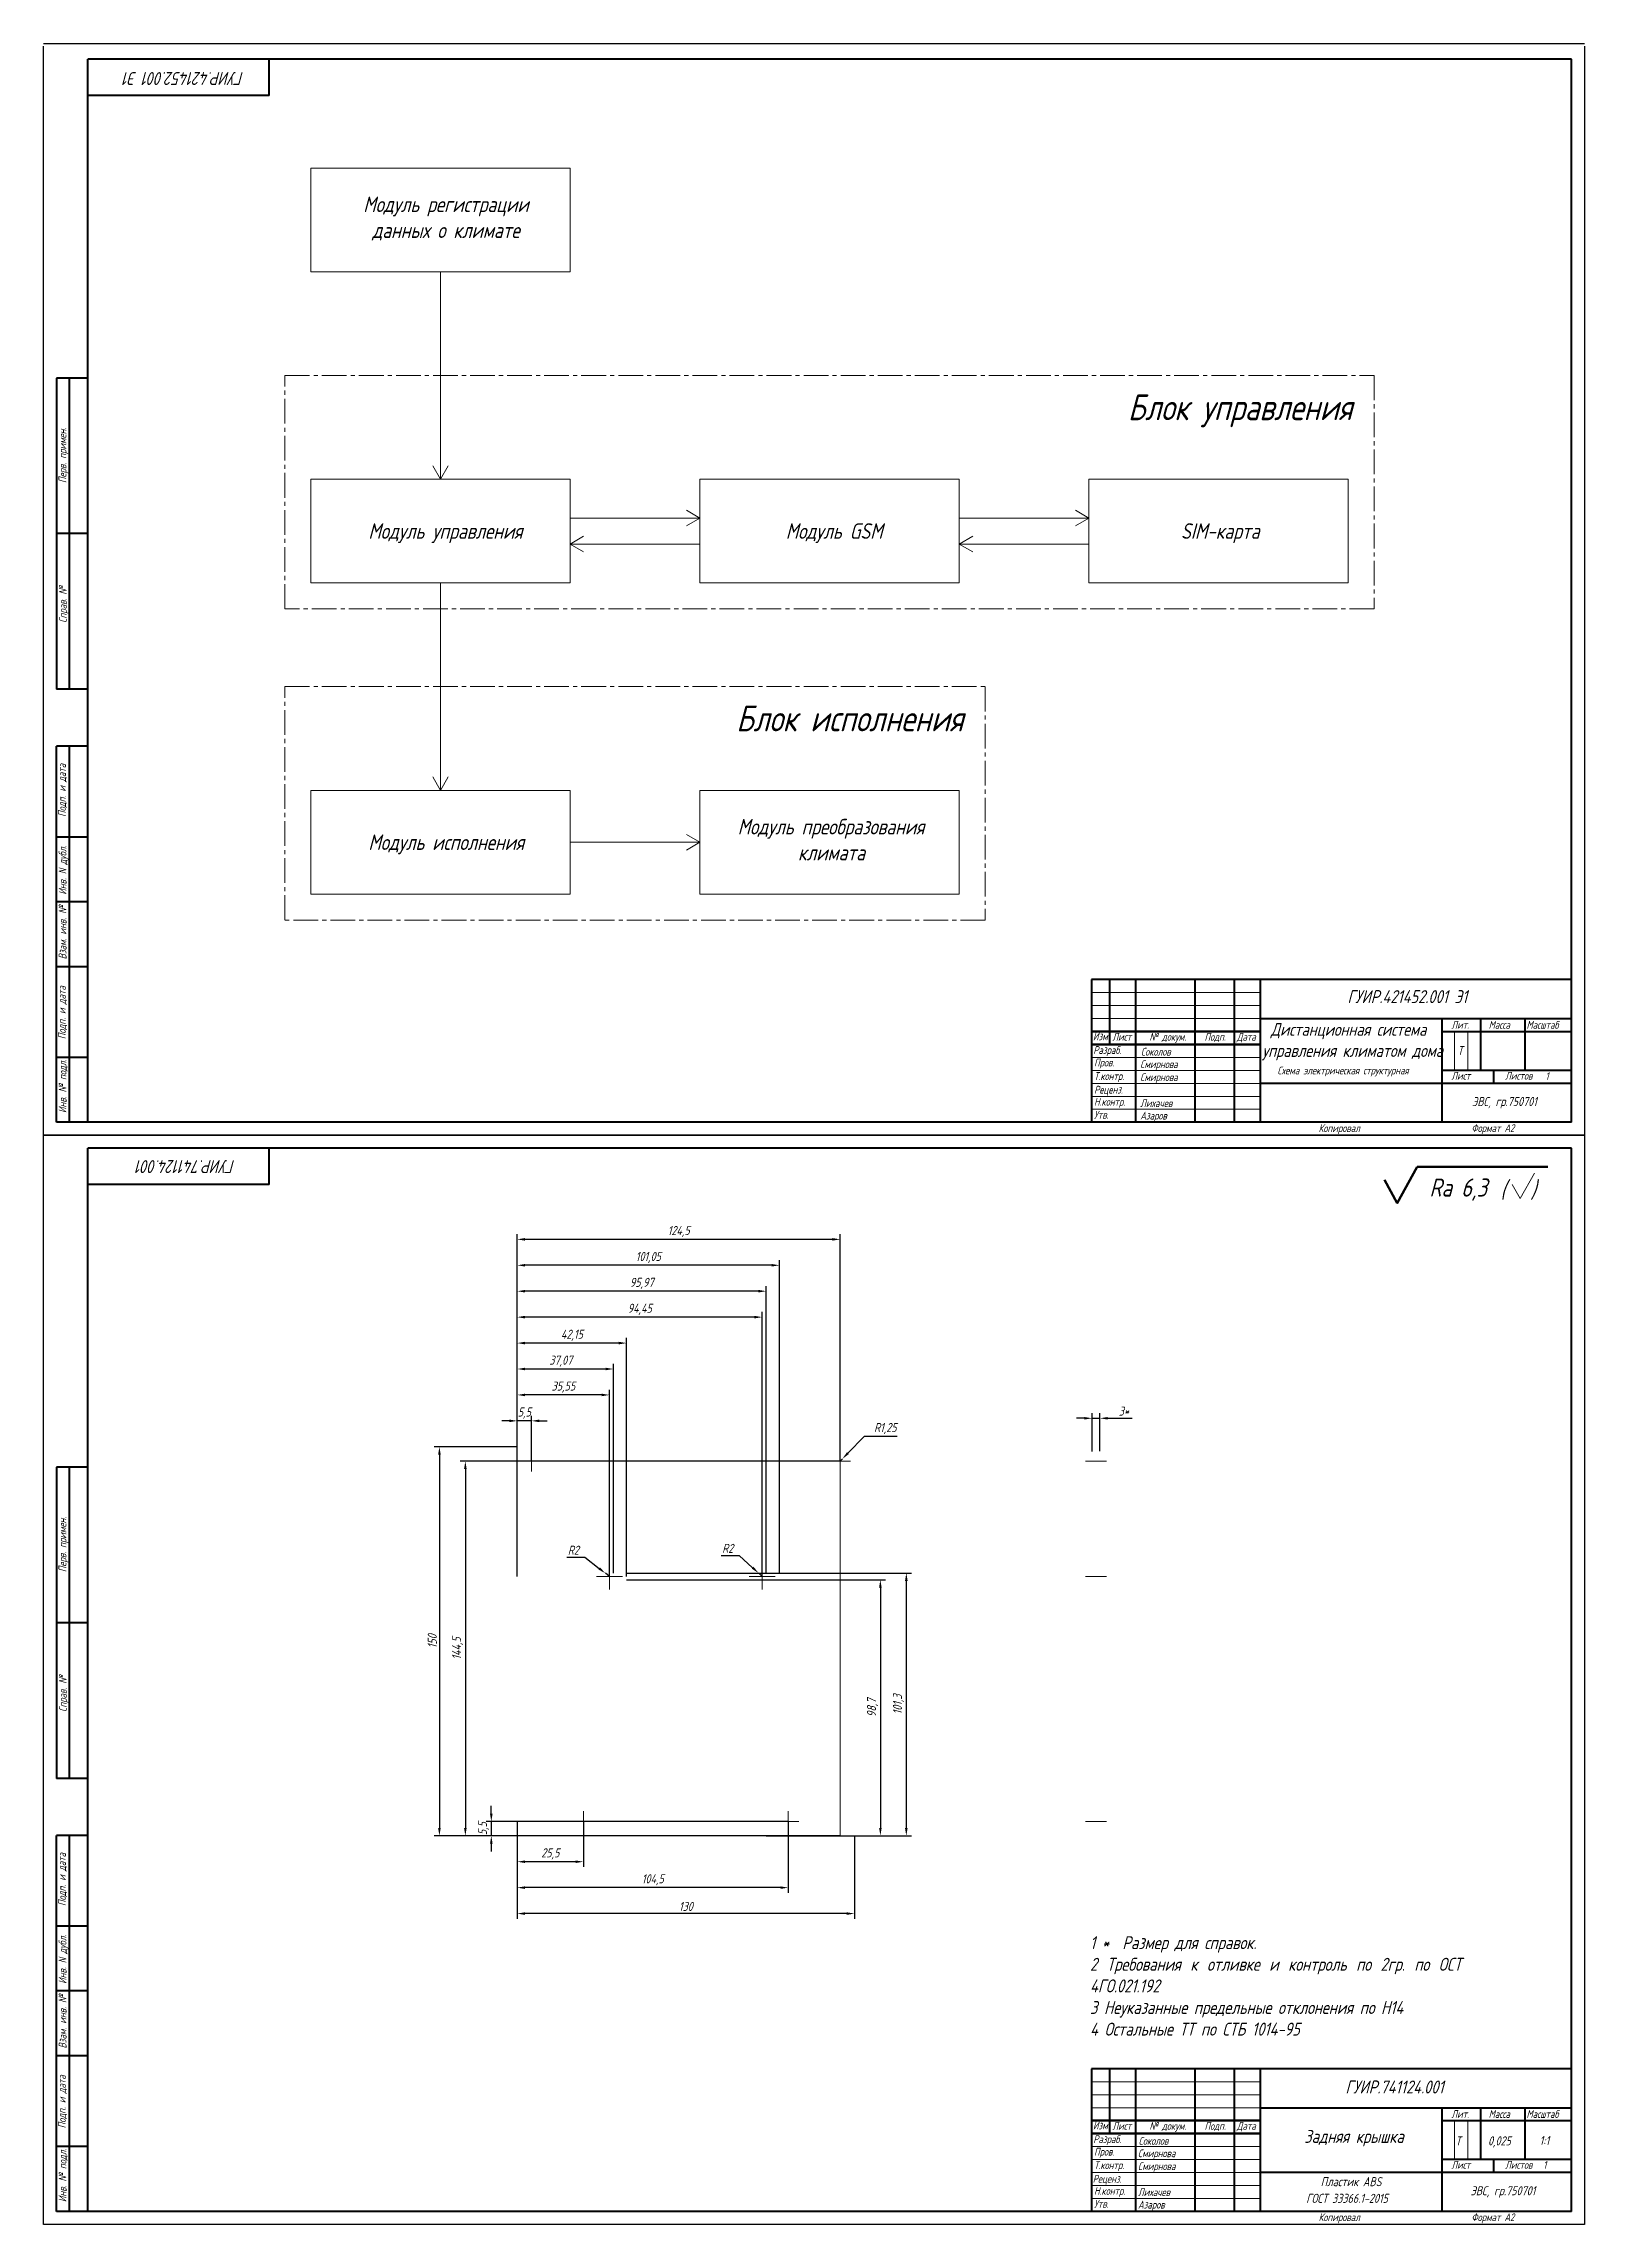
# Paper-space layout 'А2' of a CAD drawing. Header units: millimetres. Extents: x -1 to 593, y -1 to 840.
import ezdxf

# ---------------------------------------------------------------- set-up
doc = ezdxf.new("R2010")
doc.units = ezdxf.units.MM
doc.header["$LTSCALE"] = 0.5
doc.linetypes.add('ACAD_ISO04W100', pattern=[30, 24, -3, 0, -3])
doc.linetypes.add('осевая2', pattern=[28.575, 19.05, -3.175, 3.175, -3.175])
doc.layers.get('0').update_dxf_attribs({"lineweight": 15})
doc.layers.get('Defpoints').update_dxf_attribs({"color": 5})
for name, color, linetype in [('KONTUR', 7, 'Continuous'), ('PDF _Геометрия', 7, 'Continuous'), ('PDF _Сплошная заливка', 7, 'Continuous')]:
    doc.layers.add(name, color=color, linetype=linetype)
for name, color, linetype, lineweight in [('осевая', 7, 'осевая2', 0), ('Основная', 7, 'Continuous', 40), ('текст', 7, 'Continuous', 30), ('тонкая', 7, 'Continuous', 20), ('штрих-пунктир', 7, 'ACAD_ISO04W100', 15)]:
    doc.layers.add(name, color=color, linetype=linetype, lineweight=lineweight)
doc.styles.add('GOST type A0', font='', dxfattribs={"oblique": 15, "height": 3.5})
doc.styles.get('GOST type A0').set_extended_font_data('GOST type A')
doc.dimstyles.new('GOST type A', dxfattribs={"dimtxt": 3.5, "dimasz": 3, "dimexe": 2, "dimexo": 0, "dimgap": 1, "dimtad": 1, "dimtoh": 1, "dimtxsty": 'GOST type A0', "dimcen": 0, "dimazin": 2, "dimtfac": 1, "dimtmove": 0, "dimatfit": 3, "dimfxl": 1, "dimarcsym": 0})

# ---------------------------------------------------------------- blocks, each defined once
blk = doc.blocks.new('*D9')
at = {"color": 0, "lineweight": -2, "transparency": 16777216}
for p, q in [((178.82, 309.09), (175.82, 309.09)), ((181.82, 293.59), (181.82, 311.09)), ((187.32, 309.09), (181.82, 309.09)), ((187.32, 293.59), (187.32, 311.09)), ((190.32, 309.09), (193.32, 309.09))]:
    blk.add_line(p, q, dxfattribs=at)
at = {"color": 0, "transparency": 16777216}
for points in [[(178.82, 309.59), (178.82, 308.59), (181.82, 309.09)], [(190.32, 309.59), (190.32, 308.59), (187.32, 309.09)]]:
    blk.add_solid(points, dxfattribs=at)
at = {"layer": 'Defpoints', "color": 0, "transparency": 16777216}
for p in [(181.82, 309.09), (181.82, 293.59), (187.32, 293.59)]:
    blk.add_point(p, dxfattribs=at)
at = {"color": 0, "transparency": 16777216, "insert": (184.57, 312.1), "char_height": 3.5, "attachment_point": 5, "style": 'GOST type A0'}
blk.add_mtext('5,5', dxfattribs=at)
blk = doc.blocks.new('*D10')
at = {"color": 0, "lineweight": -2, "transparency": 16777216}
for p, q in [((181.82, 154.59), (181.82, 137.09)), ((207.32, 154.59), (207.32, 137.09)), ((204.32, 139.09), (184.82, 139.09))]:
    blk.add_line(p, q, dxfattribs=at)
at = {"color": 0, "transparency": 16777216}
for points in [[(184.82, 139.59), (184.82, 138.59), (181.82, 139.09)], [(204.32, 139.59), (204.32, 138.59), (207.32, 139.09)]]:
    blk.add_solid(points, dxfattribs=at)
at = {"layer": 'Defpoints', "color": 0, "transparency": 16777216}
for p in [(181.82, 154.59), (207.32, 154.59), (181.82, 139.09)]:
    blk.add_point(p, dxfattribs=at)
at = {"color": 0, "transparency": 16777216, "insert": (194.57, 142.1), "char_height": 3.5, "attachment_point": 5, "style": 'GOST type A0'}
blk.add_mtext('25,5', dxfattribs=at)
blk = doc.blocks.new('*D11')
at = {"color": 0, "lineweight": -2, "transparency": 16777216}
for p, q in [((181.82, 249.09), (181.82, 331.09)), ((215.89, 329.09), (184.82, 329.09)), ((218.89, 250.39), (218.89, 331.09))]:
    blk.add_line(p, q, dxfattribs=at)
at = {"color": 0, "transparency": 16777216}
for points in [[(184.82, 329.59), (184.82, 328.59), (181.82, 329.09)], [(215.89, 329.59), (215.89, 328.59), (218.89, 329.09)]]:
    blk.add_solid(points, dxfattribs=at)
at = {"layer": 'Defpoints', "color": 0, "transparency": 16777216}
for p in [(181.82, 329.09), (181.82, 249.09), (218.89, 250.39)]:
    blk.add_point(p, dxfattribs=at)
at = {"color": 0, "transparency": 16777216, "insert": (198.6, 332.1), "char_height": 3.5, "attachment_point": 5, "style": 'GOST type A0'}
blk.add_mtext('37,07', dxfattribs=at)
blk = doc.blocks.new('*D12')
at = {"color": 0, "lineweight": -2, "transparency": 16777216}
for p, q in [((181.82, 249.09), (181.82, 341.09)), ((220.97, 339.09), (184.82, 339.09)), ((223.97, 249.09), (223.97, 341.09))]:
    blk.add_line(p, q, dxfattribs=at)
at = {"color": 0, "transparency": 16777216}
for points in [[(184.82, 339.59), (184.82, 338.59), (181.82, 339.09)], [(220.97, 339.59), (220.97, 338.59), (223.97, 339.09)]]:
    blk.add_solid(points, dxfattribs=at)
at = {"layer": 'Defpoints', "color": 0, "transparency": 16777216}
for p in [(181.82, 339.09), (181.82, 249.09), (223.97, 249.09)]:
    blk.add_point(p, dxfattribs=at)
at = {"color": 0, "transparency": 16777216, "insert": (202.9, 342.1), "char_height": 3.5, "attachment_point": 5, "style": 'GOST type A0'}
blk.add_mtext('42,15', dxfattribs=at)
blk = doc.blocks.new('*D13')
at = {"color": 0, "lineweight": -2, "transparency": 16777216}
for p, q in [((181.82, 249.09), (181.82, 321.09)), ((217.37, 249.09), (217.37, 321.09)), ((214.37, 319.09), (184.82, 319.09))]:
    blk.add_line(p, q, dxfattribs=at)
at = {"color": 0, "transparency": 16777216}
for points in [[(184.82, 319.59), (184.82, 318.59), (181.82, 319.09)], [(214.37, 319.59), (214.37, 318.59), (217.37, 319.09)]]:
    blk.add_solid(points, dxfattribs=at)
at = {"layer": 'Defpoints', "color": 0, "transparency": 16777216}
for p in [(181.82, 319.09), (181.82, 249.09), (217.37, 249.09)]:
    blk.add_point(p, dxfattribs=at)
at = {"color": 0, "transparency": 16777216, "insert": (199.6, 322.1), "char_height": 3.5, "attachment_point": 5, "style": 'GOST type A0'}
blk.add_mtext('35,55', dxfattribs=at)
blk = doc.blocks.new('*D14')
at = {"color": 0, "lineweight": -2, "transparency": 16777216}
for p, q in [((171.82, 157.59), (171.82, 160.59)), ((286.32, 154.59), (169.82, 154.59)), ((171.82, 154.59), (171.82, 149.09)), ((286.32, 149.09), (169.82, 149.09)), ((171.82, 146.09), (171.82, 143.09))]:
    blk.add_line(p, q, dxfattribs=at)
at = {"color": 0, "transparency": 16777216}
for points in [[(171.32, 157.59), (172.32, 157.59), (171.82, 154.59)], [(171.32, 146.09), (172.32, 146.09), (171.82, 149.09)]]:
    blk.add_solid(points, dxfattribs=at)
at = {"layer": 'Defpoints', "color": 0, "transparency": 16777216}
for p in [(286.32, 154.59), (171.82, 149.09), (286.32, 149.09)]:
    blk.add_point(p, dxfattribs=at)
at = {"color": 0, "transparency": 16777216, "insert": (168.81, 151.84), "char_height": 3.5, "attachment_point": 5, "rotation": 90, "style": 'GOST type A0'}
blk.add_mtext('5,5', dxfattribs=at)
blk = doc.blocks.new('*D15')
at = {"color": 0, "lineweight": -2, "transparency": 16777216}
for p, q in [((223.97, 247.79), (323.82, 247.79)), ((321.82, 244.79), (321.82, 152.09)), ((282.87, 149.09), (323.82, 149.09))]:
    blk.add_line(p, q, dxfattribs=at)
at = {"color": 0, "transparency": 16777216}
for points in [[(321.32, 244.79), (322.32, 244.79), (321.82, 247.79)], [(321.32, 152.09), (322.32, 152.09), (321.82, 149.09)]]:
    blk.add_solid(points, dxfattribs=at)
at = {"layer": 'Defpoints', "color": 0, "transparency": 16777216}
for p in [(223.97, 247.79), (282.87, 149.09), (321.82, 149.09)]:
    blk.add_point(p, dxfattribs=at)
at = {"color": 0, "transparency": 16777216, "insert": (318.81, 198.44), "char_height": 3.5, "attachment_point": 5, "rotation": 90, "style": 'GOST type A0'}
blk.add_mtext('98,7', dxfattribs=at)
blk = doc.blocks.new('*D16')
at = {"color": 0, "lineweight": -2, "transparency": 16777216}
for p, q in [((223.97, 250.39), (333.82, 250.39)), ((331.82, 247.39), (331.82, 152.09)), ((277.8, 149.09), (333.82, 149.09))]:
    blk.add_line(p, q, dxfattribs=at)
at = {"color": 0, "transparency": 16777216}
for points in [[(331.32, 247.39), (332.32, 247.39), (331.82, 250.39)], [(331.32, 152.09), (332.32, 152.09), (331.82, 149.09)]]:
    blk.add_solid(points, dxfattribs=at)
at = {"layer": 'Defpoints', "color": 0, "transparency": 16777216}
for p in [(223.97, 250.39), (277.8, 149.09), (331.82, 149.09)]:
    blk.add_point(p, dxfattribs=at)
at = {"color": 0, "transparency": 16777216, "insert": (328.81, 199.74), "char_height": 3.5, "attachment_point": 5, "rotation": 90, "style": 'GOST type A0'}
blk.add_mtext('101,3', dxfattribs=at)
blk = doc.blocks.new('*D17')
at = {"color": 0, "lineweight": -2, "transparency": 16777216}
for p, q in [((181.82, 250.39), (181.82, 361.09)), ((274.8, 359.09), (184.82, 359.09)), ((277.8, 250.39), (277.8, 361.09))]:
    blk.add_line(p, q, dxfattribs=at)
at = {"color": 0, "transparency": 16777216}
for points in [[(184.82, 359.59), (184.82, 358.59), (181.82, 359.09)], [(274.8, 359.59), (274.8, 358.59), (277.8, 359.09)]]:
    blk.add_solid(points, dxfattribs=at)
at = {"layer": 'Defpoints', "color": 0, "transparency": 16777216}
for p in [(181.82, 359.09), (181.82, 250.39), (277.8, 250.39)]:
    blk.add_point(p, dxfattribs=at)
at = {"color": 0, "transparency": 16777216, "insert": (229.81, 362.1), "char_height": 3.5, "attachment_point": 5, "style": 'GOST type A0'}
blk.add_mtext('95,97', dxfattribs=at)
blk = doc.blocks.new('*D18')
at = {"color": 0, "lineweight": -2, "transparency": 16777216}
for p, q in [((181.82, 250.39), (181.82, 371.09)), ((282.87, 250.39), (282.87, 371.09)), ((279.87, 369.09), (184.82, 369.09))]:
    blk.add_line(p, q, dxfattribs=at)
at = {"color": 0, "transparency": 16777216}
for points in [[(184.82, 369.59), (184.82, 368.59), (181.82, 369.09)], [(279.87, 369.59), (279.87, 368.59), (282.87, 369.09)]]:
    blk.add_solid(points, dxfattribs=at)
at = {"layer": 'Defpoints', "color": 0, "transparency": 16777216}
for p in [(181.82, 369.09), (181.82, 250.39), (282.87, 250.39)]:
    blk.add_point(p, dxfattribs=at)
at = {"color": 0, "transparency": 16777216, "insert": (232.35, 372.1), "char_height": 3.5, "attachment_point": 5, "style": 'GOST type A0'}
blk.add_mtext('101,05', dxfattribs=at)
blk = doc.blocks.new('*D19')
at = {"color": 0, "lineweight": -2, "transparency": 16777216}
for p, q in [((181.82, 154.59), (181.82, 127.09)), ((286.32, 154.59), (286.32, 127.09)), ((283.32, 129.09), (184.82, 129.09))]:
    blk.add_line(p, q, dxfattribs=at)
at = {"color": 0, "transparency": 16777216}
for points in [[(184.82, 129.59), (184.82, 128.59), (181.82, 129.09)], [(283.32, 129.59), (283.32, 128.59), (286.32, 129.09)]]:
    blk.add_solid(points, dxfattribs=at)
at = {"layer": 'Defpoints', "color": 0, "transparency": 16777216}
for p in [(181.82, 154.59), (286.32, 154.59), (181.82, 129.09)]:
    blk.add_point(p, dxfattribs=at)
at = {"color": 0, "transparency": 16777216, "insert": (234.07, 132.1), "char_height": 3.5, "attachment_point": 5, "style": 'GOST type A0'}
blk.add_mtext('104,5', dxfattribs=at)
blk = doc.blocks.new('*D20')
at = {"color": 0, "lineweight": -2, "transparency": 16777216}
for p, q in [((181.82, 293.59), (181.82, 381.09)), ((303.32, 379.09), (184.82, 379.09)), ((306.32, 293.59), (306.32, 381.09))]:
    blk.add_line(p, q, dxfattribs=at)
at = {"color": 0, "transparency": 16777216}
for points in [[(184.82, 379.59), (184.82, 378.59), (181.82, 379.09)], [(303.32, 379.59), (303.32, 378.59), (306.32, 379.09)]]:
    blk.add_solid(points, dxfattribs=at)
at = {"layer": 'Defpoints', "color": 0, "transparency": 16777216}
for p in [(181.82, 379.09), (181.82, 293.59), (306.32, 293.59)]:
    blk.add_point(p, dxfattribs=at)
at = {"color": 0, "transparency": 16777216, "insert": (244.07, 382.1), "char_height": 3.5, "attachment_point": 5, "style": 'GOST type A0'}
blk.add_mtext('124,5', dxfattribs=at)
blk = doc.blocks.new('*D21')
at = {"color": 0, "lineweight": -2, "transparency": 16777216}
for p, q in [((181.82, 149.09), (181.82, 117.09)), ((311.82, 149.09), (311.82, 117.09)), ((308.82, 119.09), (184.82, 119.09))]:
    blk.add_line(p, q, dxfattribs=at)
at = {"color": 0, "transparency": 16777216}
for points in [[(184.82, 119.59), (184.82, 118.59), (181.82, 119.09)], [(308.82, 119.59), (308.82, 118.59), (311.82, 119.09)]]:
    blk.add_solid(points, dxfattribs=at)
at = {"layer": 'Defpoints', "color": 0, "transparency": 16777216}
for p in [(181.82, 149.09), (311.82, 149.09), (181.82, 119.09)]:
    blk.add_point(p, dxfattribs=at)
at = {"color": 0, "transparency": 16777216, "insert": (246.82, 121.84), "char_height": 3.5, "attachment_point": 5, "style": 'GOST type A0'}
blk.add_mtext('130', dxfattribs=at)
blk = doc.blocks.new('*D22')
at = {"color": 0, "lineweight": -2, "transparency": 16777216}
for p, q in [((181.82, 249.09), (181.82, 351.09)), ((273.27, 349.09), (184.82, 349.09)), ((276.27, 249.09), (276.27, 351.09))]:
    blk.add_line(p, q, dxfattribs=at)
at = {"color": 0, "transparency": 16777216}
for points in [[(184.82, 349.59), (184.82, 348.59), (181.82, 349.09)], [(273.27, 349.59), (273.27, 348.59), (276.27, 349.09)]]:
    blk.add_solid(points, dxfattribs=at)
at = {"layer": 'Defpoints', "color": 0, "transparency": 16777216}
for p in [(181.82, 349.09), (181.82, 249.09), (276.27, 249.09)]:
    blk.add_point(p, dxfattribs=at)
at = {"color": 0, "transparency": 16777216, "insert": (229.05, 352.1), "char_height": 3.5, "attachment_point": 5, "style": 'GOST type A0'}
blk.add_mtext('94,45', dxfattribs=at)
blk = doc.blocks.new('*D23')
at = {"color": 0, "lineweight": -2, "transparency": 16777216}
for p, q in [((306.32, 293.59), (159.82, 293.59)), ((161.82, 290.59), (161.82, 152.09)), ((306.32, 149.09), (159.82, 149.09))]:
    blk.add_line(p, q, dxfattribs=at)
at = {"color": 0, "transparency": 16777216}
for points in [[(161.32, 290.59), (162.32, 290.59), (161.82, 293.59)], [(161.32, 152.09), (162.32, 152.09), (161.82, 149.09)]]:
    blk.add_solid(points, dxfattribs=at)
at = {"layer": 'Defpoints', "color": 0, "transparency": 16777216}
for p in [(306.32, 293.59), (161.82, 149.09), (306.32, 149.09)]:
    blk.add_point(p, dxfattribs=at)
at = {"color": 0, "transparency": 16777216, "insert": (158.81, 221.34), "char_height": 3.5, "attachment_point": 5, "rotation": 90, "style": 'GOST type A0'}
blk.add_mtext('144,5', dxfattribs=at)
blk = doc.blocks.new('*D24')
at = {"color": 0, "lineweight": -2, "transparency": 16777216}
for p, q in [((181.82, 299.09), (149.82, 299.09)), ((151.82, 296.09), (151.82, 152.09)), ((181.82, 149.09), (149.82, 149.09))]:
    blk.add_line(p, q, dxfattribs=at)
at = {"color": 0, "transparency": 16777216}
for points in [[(151.32, 296.09), (152.32, 296.09), (151.82, 299.09)], [(151.32, 152.09), (152.32, 152.09), (151.82, 149.09)]]:
    blk.add_solid(points, dxfattribs=at)
at = {"layer": 'Defpoints', "color": 0, "transparency": 16777216}
for p in [(181.82, 299.09), (151.82, 149.09), (181.82, 149.09)]:
    blk.add_point(p, dxfattribs=at)
at = {"color": 0, "transparency": 16777216, "insert": (149.07, 224.09), "char_height": 3.5, "attachment_point": 5, "rotation": 90, "style": 'GOST type A0'}
blk.add_mtext('150', dxfattribs=at)
blk = doc.blocks.new('*D25')
at = {"color": 0, "lineweight": -2, "transparency": 16777216}
for p, q in [((403.44, 297.33), (403.44, 312.09)), ((406.44, 297.36), (406.44, 312.09)), ((400.44, 310.09), (397.44, 310.09)), ((403.44, 310.09), (406.44, 310.09)), ((409.44, 310.09), (418.89, 310.09))]:
    blk.add_line(p, q, dxfattribs=at)
at = {"color": 0, "transparency": 16777216}
for points in [[(400.44, 310.59), (400.44, 309.59), (403.44, 310.09)], [(409.44, 310.59), (409.44, 309.59), (406.44, 310.09)]]:
    blk.add_solid(points, dxfattribs=at)
at = {"layer": 'Defpoints', "color": 0, "transparency": 16777216}
for p in [(406.44, 310.09), (403.44, 297.33), (406.44, 297.36)]:
    blk.add_point(p, dxfattribs=at)
at = {"color": 0, "transparency": 16777216, "insert": (415.66, 312.84), "char_height": 3.5, "attachment_point": 5, "style": 'GOST type A0'}
blk.add_mtext('3*', dxfattribs=at)
blk = doc.blocks.new('*D26')
at = {"color": 0, "lineweight": -2, "transparency": 16777216}
for p, q in [((200.97, 256.47), (207.91, 256.47)), ((207.91, 256.47), (213.43, 252.16)), ((217.37, 249.09), (215.8, 250.32))]:
    blk.add_line(p, q, dxfattribs=at)
at = {"color": 0, "transparency": 16777216}
blk.add_solid([(213.74, 252.56), (213.12, 251.77), (215.8, 250.32)], dxfattribs=at)
at = {"layer": 'Defpoints', "color": 0, "transparency": 16777216}
for p in [(215.8, 250.32), (217.37, 249.09)]:
    blk.add_point(p, dxfattribs=at)
at = {"color": 0, "transparency": 16777216, "insert": (203.45, 259.22), "char_height": 3.5, "attachment_point": 5, "style": 'GOST type A0'}
blk.add_mtext('R2', dxfattribs=at)
blk = doc.blocks.new('*D27')
at = {"color": 0, "lineweight": -2, "transparency": 16777216}
for p, q in [((260.47, 257.18), (267.41, 257.18)), ((267.41, 257.18), (272.58, 252.46)), ((276.27, 249.09), (274.8, 250.44))]:
    blk.add_line(p, q, dxfattribs=at)
at = {"color": 0, "transparency": 16777216}
blk.add_solid([(272.92, 252.83), (272.25, 252.09), (274.8, 250.44)], dxfattribs=at)
at = {"layer": 'Defpoints', "color": 0, "transparency": 16777216}
for p in [(274.8, 250.44), (276.27, 249.09)]:
    blk.add_point(p, dxfattribs=at)
at = {"color": 0, "transparency": 16777216, "insert": (262.95, 259.93), "char_height": 3.5, "attachment_point": 5, "style": 'GOST type A0'}
blk.add_mtext('R2', dxfattribs=at)
blk = doc.blocks.new('*D28')
at = {"color": 0, "lineweight": -2, "transparency": 16777216}
for p, q in [((315.63, 303.11), (309.29, 296.63)), ((328.32, 303.11), (315.63, 303.11)), ((306.32, 293.59), (307.2, 294.48))]:
    blk.add_line(p, q, dxfattribs=at)
at = {"color": 0, "transparency": 16777216}
blk.add_solid([(308.94, 296.98), (309.65, 296.28), (307.2, 294.48)], dxfattribs=at)
at = {"layer": 'Defpoints', "color": 0, "transparency": 16777216}
for p in [(307.2, 294.48), (306.32, 293.59)]:
    blk.add_point(p, dxfattribs=at)
at = {"color": 0, "transparency": 16777216, "insert": (323.72, 306.12), "char_height": 3.5, "attachment_point": 5, "style": 'GOST type A0'}
blk.add_mtext('R1,25', dxfattribs=at)

psp = doc.layouts.new('А2')

# ---------------------------------------------------------------- hatches: boundary and pattern name
at = {"layer": 'PDF _Сплошная заливка', "transparency": 33554559}
for points in [[(564.563, 402.314), (564.613, 402.289), (564.639, 402.238), (564.664, 402.238), (564.69, 402.213), (564.69, 402.137), (564.664, 402.06), (564.639, 402.01), (564.639, 401.984), (564.588, 401.933), (564.537, 401.857), (564.486, 401.756), (564.41, 401.629), (564.334, 401.476), (564.232, 401.324), (564.156, 401.146), (564.131, 401.121), (564.105, 401.07), (564.054, 400.968), (564.004, 400.867), (563.902, 400.714), (563.851, 400.562), (563.75, 400.359), (563.648, 400.181), (563.419, 399.698), (563.419, 399.698), (563.419, 399.647), (563.394, 399.597), (563.369, 399.546), (563.292, 399.393), (563.242, 399.266), (563.064, 398.784), (562.886, 398.327), (562.886, 398.301), (562.886, 398.276), (562.86, 398.225), (562.835, 398.174), (562.81, 398.073), (562.784, 397.971), (562.759, 397.869), (562.708, 397.742), (562.657, 397.59), (562.632, 397.463), (562.53, 397.133), (562.454, 396.803), (562.378, 396.472), (562.378, 396.447), (562.378, 396.396), (562.352, 396.32), (562.327, 396.218), (562.302, 396.066), (562.276, 395.939), (562.251, 395.761), (562.225, 395.558), (562.149, 395.101), (562.149, 394.669), (562.124, 394.593), (562.098, 394.567), (562.098, 394.517), (562.048, 394.466), (561.971, 394.415), (561.971, 394.415), (561.92, 394.39), (561.844, 394.364), (561.793, 394.339), (561.768, 394.339), (561.743, 394.364), (561.692, 394.364), (561.666, 394.39), (561.666, 394.39), (561.641, 394.415), (561.616, 394.44), (561.616, 394.517), (561.616, 394.542), (561.616, 394.567), (561.616, 394.618), (561.616, 394.669), (561.641, 394.745), (561.641, 394.847), (561.666, 394.974), (561.666, 395.101), (561.692, 395.228), (561.717, 395.355), (561.768, 395.685), (561.819, 396.015), (561.87, 396.396), (561.971, 396.904), (562.022, 397.158), (562.098, 397.361), (562.149, 397.565), (562.2, 397.717), (562.378, 398.327), (562.378, 398.327), (562.403, 398.352), (562.403, 398.377), (562.429, 398.403), (562.454, 398.504), (562.505, 398.657), (562.581, 398.835), (562.657, 399.038), (562.759, 399.266), (562.86, 399.52), (562.988, 399.8), (563.114, 400.105), (563.267, 400.435), (563.419, 400.74), (563.597, 401.095), (563.775, 401.425), (563.978, 401.781), (564.207, 402.137), (564.207, 402.137), (564.232, 402.187), (564.258, 402.213), (564.309, 402.264), (564.334, 402.264), (564.359, 402.289), (564.436, 402.314), (564.512, 402.314), (564.512, 402.314)], [(575.614, 402.314), (575.639, 402.289), (575.639, 402.264), (575.664, 402.238), (575.69, 402.213), (575.715, 402.137), (575.715, 402.111), (575.715, 402.06), (575.715, 401.933), (575.69, 401.806), (575.664, 401.629), (575.639, 401.451), (575.614, 401.222), (575.563, 400.968), (575.512, 400.689), (575.461, 400.384), (575.41, 400.054), (575.334, 399.749), (575.233, 399.393), (575.156, 399.038), (575.029, 398.682), (574.928, 398.327), (574.928, 398.301), (574.902, 398.25), (574.851, 398.123), (574.801, 397.996), (574.724, 397.819), (574.674, 397.615), (574.572, 397.387), (574.47, 397.133), (574.343, 396.853), (574.191, 396.574), (574.064, 396.244), (573.886, 395.914), (573.708, 395.583), (573.53, 395.228), (573.327, 394.872), (573.124, 394.517), (573.099, 394.517), (573.099, 394.491), (573.048, 394.44), (572.997, 394.39), (572.972, 394.39), (572.946, 394.364), (572.895, 394.364), (572.819, 394.339), (572.794, 394.339), (572.768, 394.364), (572.717, 394.364), (572.667, 394.415), (572.667, 394.415), (572.641, 394.44), (572.641, 394.517), (572.667, 394.593), (572.692, 394.669), (572.692, 394.669), (572.743, 394.72), (572.794, 394.796), (572.845, 394.898), (572.921, 395.025), (572.997, 395.177), (573.099, 395.329), (573.175, 395.507), (573.175, 395.507), (573.175, 395.507), (573.226, 395.583), (573.276, 395.66), (573.327, 395.787), (573.403, 395.939), (573.48, 396.091), (573.581, 396.295), (573.657, 396.472), (573.886, 396.955), (573.988, 397.184), (574.064, 397.387), (574.166, 397.641), (574.318, 397.996), (574.42, 398.327), (574.42, 398.327), (574.42, 398.352), (574.445, 398.428), (574.47, 398.479), (574.496, 398.555), (574.521, 398.657), (574.572, 398.784), (574.597, 398.911), (574.648, 399.038), (574.674, 399.165), (574.775, 399.495), (574.851, 399.825), (574.928, 400.181), (574.928, 400.181), (574.928, 400.206), (574.953, 400.257), (574.979, 400.359), (574.979, 400.486), (575.029, 400.613), (575.029, 400.765), (575.106, 401.095), (575.156, 401.552), (575.182, 402.01), (575.207, 402.086), (575.207, 402.086), (575.233, 402.137), (575.258, 402.187), (575.334, 402.238), (575.334, 402.238), (575.385, 402.289), (575.461, 402.314), (575.537, 402.314), (575.588, 402.314)]]:
    psp.add_hatch(color=256, dxfattribs=at).paths.add_polyline_path(points)

# ---------------------------------------------------------------- linework, layer by layer
for p, q in [((468.227, 474.233), (403.227, 474.233)), ((468.227, 469.233), (403.227, 469.233)), ((468.227, 464.233), (403.227, 464.233)), ((538.227, 424.233), (538.227, 424.233)), ((403.439, 300.089), (403.439, 310.089)), ((306.323, 293.589), (306.323, 149.089)), ((311.823, 149.089), (181.823, 149.089)), ((468.227, 54.233), (403.227, 54.233)), ((468.227, 49.233), (403.227, 49.233)), ((468.227, 44.233), (403.227, 44.233)), ((538.227, 4.233), (538.227, 19.233)), ((538.227, 19.233), (588.227, 19.233)), ((538.227, 4.233), (538.227, 4.233))]:
    psp.add_line(p, q)
at = {"lineweight": 50}
for p, q in [((468.227, 459.233), (403.227, 459.233)), ((468.227, 454.233), (403.227, 454.233)), ((468.227, 39.233), (403.227, 39.233)), ((468.227, 34.233), (403.227, 34.233))]:
    psp.add_line(p, q, dxfattribs=at)
at = {"layer": 'KONTUR'}
for p, q in [((-0.773, 840.2), (593.227, 840.2)), ((-0.773, 419.233), (-0.773, 839.233)), ((593.227, 839.233), (593.227, 419.233)), ((-0.773, -0.767), (-0.773, 419.233)), ((-0.773, 419.233), (593.227, 419.233)), ((593.227, 419.233), (-0.773, 419.233)), ((593.227, 419.233), (593.227, -0.767)), ((593.227, -0.767), (-0.773, -0.767))]:
    psp.add_line(p, q, dxfattribs=at)
at = {"layer": 'PDF _Геометрия', "lineweight": 60}
for points in [[(516.117, 402.086), (521.118, 393.086), (528.719, 407.086)], [(528.82, 407.086), (579.129, 407.086)]]:
    psp.add_lwpolyline(points, dxfattribs=at)
at = {"layer": 'PDF _Геометрия', "lineweight": 20}
psp.add_lwpolyline([(565.326, 400.239), (568.427, 394.839), (574.028, 404.639)], dxfattribs=at)
at = {"layer": 'осевая'}
for points in [[(92.227, 712.233), (512.227, 712.233), (512.227, 622.233), (92.227, 622.233)], [(92.227, 592.233), (362.227, 592.233), (362.227, 502.233), (92.227, 502.233)]]:
    psp.add_lwpolyline(points, close=True, dxfattribs=at)
at = {"layer": 'Основная'}
for p, q in [((16.227, 464.233), (16.227, 834.233)), ((588.227, 834.233), (16.227, 834.233)), ((86.227, 820.233), (86.227, 834.233)), ((588.227, 424.233), (588.227, 834.233)), ((86.227, 820.233), (16.227, 820.233)), ((4.227, 711.233), (4.227, 591.233)), ((16.227, 711.233), (4.227, 711.233)), ((9.227, 591.233), (9.227, 711.233)), ((16.227, 651.233), (4.227, 651.233)), ((16.227, 591.233), (4.227, 591.233)), ((4.227, 424.233), (4.227, 569.233)), ((16.227, 569.233), (4.227, 569.233)), ((9.227, 424.233), (9.227, 569.233)), ((16.227, 534.233), (4.227, 534.233)), ((16.227, 509.233), (4.227, 509.233)), ((16.227, 484.233), (4.227, 484.233)), ((403.227, 479.233), (403.227, 424.233)), ((588.227, 479.233), (403.227, 479.233)), ((410.227, 454.233), (410.227, 479.233)), ((420.227, 479.233), (420.227, 424.233)), ((443.227, 424.233), (443.227, 479.233)), ((458.227, 479.233), (458.227, 424.233)), ((468.227, 479.233), (468.227, 424.233)), ((16.227, 424.233), (16.227, 464.233)), ((468.227, 464.233), (588.227, 464.233)), ((538.227, 464.233), (538.227, 424.233)), ((553.227, 464.233), (553.227, 444.233)), ((570.227, 464.233), (570.227, 444.233)), ((538.227, 459.233), (588.227, 459.233)), ((16.227, 449.233), (4.227, 449.233)), ((588.227, 439.233), (468.227, 439.233)), ((588.227, 444.233), (538.227, 444.233)), ((558.227, 444.233), (558.227, 439.233)), ((588.227, 424.233), (4.227, 424.233)), ((16.227, 44.233), (16.227, 414.233)), ((588.227, 414.233), (16.227, 414.233)), ((86.227, 400.233), (86.227, 414.233)), ((588.227, 4.233), (588.227, 414.233)), ((86.227, 400.233), (16.227, 400.233)), ((4.227, 291.233), (4.227, 171.233)), ((16.227, 291.233), (4.227, 291.233)), ((9.227, 171.233), (9.227, 291.233)), ((16.227, 231.233), (4.227, 231.233)), ((16.227, 171.233), (4.227, 171.233)), ((4.227, 4.233), (4.227, 149.233)), ((16.227, 149.233), (4.227, 149.233)), ((9.227, 4.233), (9.227, 149.233)), ((16.227, 114.233), (4.227, 114.233)), ((16.227, 89.233), (4.227, 89.233)), ((16.227, 64.233), (4.227, 64.233)), ((403.227, 59.233), (403.227, 4.233)), ((588.227, 59.233), (403.227, 59.233)), ((410.227, 34.233), (410.227, 59.233)), ((420.227, 59.233), (420.227, 4.233)), ((443.227, 4.233), (443.227, 59.233)), ((458.227, 59.233), (458.227, 4.233)), ((468.227, 59.233), (468.227, 4.233)), ((16.227, 4.233), (16.227, 44.233)), ((468.227, 44.233), (588.227, 44.233)), ((538.227, 44.233), (538.227, 4.233)), ((553.227, 44.233), (553.227, 24.233)), ((570.227, 44.233), (570.227, 24.233)), ((538.227, 39.233), (588.227, 39.233)), ((16.227, 29.233), (4.227, 29.233)), ((588.227, 19.233), (468.227, 19.233)), ((588.227, 24.233), (538.227, 24.233)), ((558.227, 24.233), (558.227, 19.233)), ((588.227, 4.233), (4.227, 4.233))]:
    psp.add_line(p, q, dxfattribs=at)
at = {"layer": 'тонкая'}
for p, q in [((102.227, 792.233), (102.227, 752.233)), ((202.227, 792.233), (102.227, 792.233)), ((202.227, 752.233), (202.227, 792.233)), ((102.227, 752.233), (202.227, 752.233)), ((152.227, 752.233), (152.227, 672.233)), ((152.227, 672.233), (149.227, 677.429)), ((152.227, 672.233), (155.227, 677.429)), ((102.227, 672.233), (102.227, 632.233)), ((202.227, 672.233), (102.227, 672.233)), ((202.227, 632.233), (202.227, 672.233)), ((252.227, 672.233), (252.227, 632.233)), ((352.227, 672.233), (252.227, 672.233)), ((352.227, 632.233), (352.227, 672.233)), ((402.227, 672.233), (402.227, 632.233)), ((502.227, 672.233), (402.227, 672.233)), ((502.227, 632.233), (502.227, 672.233)), ((252.227, 657.233), (202.227, 657.233)), ((252.227, 657.233), (247.031, 660.233)), ((252.227, 657.233), (247.031, 654.233)), ((402.227, 657.233), (352.227, 657.233)), ((402.227, 657.233), (397.031, 660.233)), ((402.227, 657.233), (397.031, 654.233)), ((202.227, 647.233), (207.424, 650.233)), ((352.227, 647.233), (357.424, 650.233)), ((202.227, 647.233), (252.227, 647.233)), ((202.227, 647.233), (207.424, 644.233)), ((352.227, 647.233), (402.227, 647.233)), ((352.227, 647.233), (357.424, 644.233)), ((102.227, 632.233), (202.227, 632.233)), ((152.227, 632.233), (152.227, 552.233)), ((252.227, 632.233), (352.227, 632.233)), ((402.227, 632.233), (502.227, 632.233)), ((152.227, 552.233), (149.227, 557.429)), ((152.227, 552.233), (155.227, 557.429)), ((102.227, 552.233), (102.227, 512.233)), ((202.227, 552.233), (102.227, 552.233)), ((202.227, 512.233), (202.227, 552.233)), ((252.227, 552.233), (252.227, 512.233)), ((352.227, 552.233), (252.227, 552.233)), ((352.227, 512.233), (352.227, 552.233)), ((252.227, 532.233), (202.227, 532.233)), ((252.227, 532.233), (247.031, 535.233)), ((252.227, 532.233), (247.031, 529.233)), ((102.227, 512.233), (202.227, 512.233)), ((252.227, 512.233), (352.227, 512.233)), ((543.215, 459.024), (543.215, 444.233)), ((548.293, 459.024), (548.293, 444.233)), ((403.227, 449.233), (468.227, 449.233)), ((468.227, 444.233), (403.227, 444.233)), ((468.227, 439.233), (403.227, 439.233)), ((543.215, 39.024), (543.215, 24.233)), ((548.293, 39.024), (548.293, 24.233)), ((403.227, 29.233), (468.227, 29.233)), ((468.227, 24.233), (403.227, 24.233)), ((468.227, 19.233), (403.227, 19.233))]:
    psp.add_line(p, q, dxfattribs=at)
for points in [[(403.227, 434.233), (468.227, 434.233)], [(403.227, 429.233), (468.227, 429.233)], [(403.227, 14.233), (468.227, 14.233)], [(403.227, 9.233), (468.227, 9.233)]]:
    psp.add_lwpolyline(points, dxfattribs=at)
at = {"layer": 'штрих-пунктир'}
for p, q in [((187.323, 289.589), (187.323, 297.589)), ((306.323, 289.589), (306.323, 297.589)), ((183.323, 293.534), (191.323, 293.583)), ((302.323, 293.534), (310.323, 293.583)), ((400.939, 293.589), (408.939, 293.589)), ((217.372, 244.089), (217.372, 254.089)), ((276.274, 244.089), (276.274, 254.089)), ((212.372, 249.027), (222.372, 249.089)), ((271.274, 249.027), (281.274, 249.089)), ((400.939, 249.089), (408.939, 249.089)), ((203.323, 154.534), (211.323, 154.583)), ((207.323, 150.589), (207.323, 158.589)), ((282.323, 154.534), (290.323, 154.583)), ((286.323, 150.589), (286.323, 158.589)), ((400.939, 154.589), (408.939, 154.589))]:
    psp.add_line(p, q, dxfattribs=at)

# ---------------------------------------------------------------- texts
at = {"style": 'GOST type A0', "oblique": 15}
for s, p in [('Пластик ABS', (491.557, 13.961)), ('ГОСТ 33366.1-2015', (485.971, 7.53))]:
    psp.add_text(s, height=3.5, dxfattribs=at).set_placement(p)
at = {"attachment_point": 1, "style": 'GOST type A0'}
for s, width, gutter_width, heights, insert, char_height in [('Блок управления', 99.07411, 50, [10.993], (417.227, 704.977), 10), ('Блок исполнения', 99.07411, 50, [10.993], (266.227, 584.977), 10), ('1', 4.49859, 17.5, [0], (578.227, 443.545), 3), ('Ra 6,3', 46.57321, 50, [0], (533.493, 402.569), 7)]:
    psp.add_mtext_dynamic_manual_height_columns(s, width=width, gutter_width=gutter_width, heights=heights, dxfattribs=dict(at, insert=insert, char_height=char_height))
at = {"layer": 'текст', "style": 'GOST type A0', "oblique": 15}
for s, p in [('Перв. примен.', (7.98, 670.745)), ('Справ. №', (8.135, 616.86)), ('Подп. и дата', (7.801, 542.003)), ('Инв. N дубл.', (8.046, 511.978)), ('Взам. инв. №', (8.046, 487.051)), ('Подп. и дата', (7.751, 456.267)), ('Инв. № подл.', (8.046, 427.8)), ('Перв. примен.', (7.98, 250.745)), ('Справ. №', (8.135, 196.86)), ('Подп. и дата', (7.801, 122.003)), ('Инв. N дубл.', (8.046, 91.978)), ('Взам. инв. №', (8.046, 67.051)), ('Подп. и дата', (7.751, 36.267)), ('Инв. № подл.', (8.046, 7.8))]:
    psp.add_text(s, height=3, rotation=90, dxfattribs=at).set_placement(p)
for s, p in [('Лит.', (541.945, 460.298)), ('Масса', (556.32, 460.298)), ('Масштаб', (570.912, 460.298)), ('Изм', (403.773, 455.845)), ('Лист', (411.248, 455.695)), ('№ докум. ', (425.532, 455.695)), ('Подп.', (446.784, 455.695)), ('Дата', (459.236, 455.695)), ('Разраб.', (403.889, 450.594)), ('Пров.', (404.19, 445.762)), ('Реценз.', (404.227, 435.302)), ('Т.контр.', (404.19, 440.567)), ('Лист', (541.945, 440.684)), ('Листов', (562.67, 440.684)), ('Н.контр.', (404.19, 430.645)), ('Утв.', (404.19, 425.625)), ('Копировал', (490.763, 420.483)), ('Формат А2', (549.691, 420.483)), ('Лит.', (541.945, 40.298)), ('Масса', (556.32, 40.298)), ('Масштаб', (570.912, 40.298)), ('Изм', (403.773, 35.845)), ('Лист', (411.248, 35.695)), ('№ докум. ', (425.532, 35.695)), ('Подп.', (446.784, 35.695)), ('Дата', (459.236, 35.695)), ('Разраб.', (403.889, 30.594)), ('Пров.', (404.19, 25.762)), ('Реценз.', (403.689, 15.3)), ('Т.контр.', (404.19, 20.567)), ('Лист', (541.945, 20.684)), ('Листов', (562.67, 20.684)), ('1', (577.375, 20.684)), ('Утв.', (404.19, 5.625)), ('Н.контр.', (404.19, 10.645)), ('Копировал', (490.763, 0.483)), ('Формат А2', (549.691, 0.483))]:
    psp.add_text(s, height=3, dxfattribs=at).set_placement(p)
at = {"layer": 'тонкая', "style": 'GOST type A0', "oblique": 15}
for s, p in [('Т', (544.327, 450.152)), ('Т', (543.548, 29.671)), ('0,025', (556.066, 29.684)), ('1:1', (575.943, 29.831))]:
    psp.add_text(s, height=3.5, dxfattribs=at).set_placement(p)
at = {"layer": 'тонкая', "char_height": 5, "attachment_point": 1, "rotation": 180, "style": 'GOST type A0'}
for s, width, heights, insert in [('ГУИР.421452.001 Э1', 57.3579, [4.599], (76.429, 824.233)), ('ГУИР.741124.001', 47.53817, [12.324], (73.081, 404.643))]:
    psp.add_mtext_dynamic_manual_height_columns(s, width=width, gutter_width=47.884, heights=heights, dxfattribs=dict(at, insert=insert))
at = {"layer": 'тонкая', "attachment_point": 1, "style": 'GOST type A0'}
for s, width, gutter_width, heights, insert, char_height in [('\\pxi1.65087,qc;Модуль регистрации \\P\\pi1.65128;данных о климате', 88.65474, 34.148, [23.226], (105.044, 781.233), 6), ('\\pi8.19092;Модуль управления', 75.85157, 34.148, [0], (116.227, 655.233), 6), ('\\pi19.11949;Модуль GSM', 75.85157, 34.148, [0], (266.227, 655.233), 6), ('\\pi21.46649;SIM-карта', 75.85157, 34.148, [0], (416.227, 655.233), 6), ('\\pi5.57446;Модуль преобразования \\P\\pi28.83472;климата', 84.11865, 34.148, [18.909], (261.227, 541.233), 6), ('\\pi8.19092;Модуль исполнения', 75.85157, 34.148, [7.744], (116.227, 535.233), 6), ('ГУИР.421452.001 Э1', 60.56078, 47.884, [3.969], (501.883, 475.197), 5), ('\\pxi1.03493;Дистанционная система \\P\\pi0.36583;управления климатом дома', 74.81352, 12.5, [15.417], (467.254, 462.492), 4.9), ('Смирнова', 7.56222, 12.5, [0], (422.002, 448.142), 3), ('Соколов', 7.56222, 12.5, [0], (422.289, 452.939), 3), ('Схема электрическая структурная', 61.61966, 12.5, [3.546], (474.907, 445.716), 3), ('Смирнова', 7.56222, 12.5, [0], (422.002, 443.142), 3), ('Лихачев', 7.56222, 12.5, [0], (422.002, 433.142), 3), ('ЭВС, гр.750701', 28.58922, 12.5, [2.556], (549.938, 433.987), 3.5), ('Азаров', 7.56222, 12.5, [0], (422.002, 428.297), 3), ('ГУИР.741124.001', 63.42379, 47.884, [2.874], (501.103, 54.716), 5), ('Задняя крышка', 78.79705, 12.5, [16.729], (485.232, 35.654), 5), ('Смирнова', 7.56222, 12.5, [0], (421.109, 28.142), 3), ('Соколов', 7.56222, 12.5, [0], (421.395, 32.939), 3), ('Смирнова', 7.56222, 12.5, [0], (421.137, 23.172), 3), ('Лихачев', 7.56222, 12.5, [0], (421.137, 13.172), 3), ('ЭВС, гр.750701', 28.58922, 12.5, [2.556], (549.357, 13.955), 3.5), ('Азаров', 7.56222, 12.5, [0], (421.137, 8.327), 3)]:
    psp.add_mtext_dynamic_manual_height_columns(s, width=width, gutter_width=gutter_width, heights=heights, dxfattribs=dict(at, insert=insert, char_height=char_height))
at = {"layer": 'тонкая', "insert": (402.647, 110.369), "char_height": 5, "width": 148.12725, "attachment_point": 1, "style": 'GOST type A0'}
psp.add_mtext('\\pxqj,t1;1 *  Размер для справок.\\P\\pr1.09015;2 Требования к отливке и контроль по 2гр. по ОСТ 4ГО.021.192\\P3 Неуказанные предельные отклонения по H14\\P4 Остальные ТТ по СТБ 1014-95', dxfattribs=at)

# ---------------------------------------------------------------- dimensions: what is measured, and where the dimension line sits
for base, p1, p2, picture, middle in [((181.823, 379.089), (306.323, 293.589), (181.823, 293.589), '*D20', (244.073, 379.089)), ((181.823, 369.089), (282.872, 250.387), (181.823, 250.387), '*D18', (232.347, 369.089)), ((181.823, 349.089), (276.274, 249.089), (181.823, 249.088), '*D22', (229.048, 349.089)), ((181.823, 339.089), (223.97, 249.088), (181.823, 249.088), '*D12', (202.896, 339.089)), ((181.823, 319.089), (217.372, 249.089), (181.823, 249.088), '*D13', (199.597, 319.089)), ((181.823, 139.089), (207.323, 154.589), (181.823, 154.589), '*D10', (194.573, 139.089)), ((181.823, 119.089), (311.823, 149.089), (181.823, 149.089), '*D21', (246.823, 119.089))]:
    dim = psp.add_linear_dim(base=base, p1=p1, p2=p2, dimstyle='GOST type A', override={"dimlfac": -1})
    dim.commit()
    dim.dimension.update_dxf_attribs({"geometry": picture, "text_midpoint": middle, "dimtype": 160})
for base, p1, p2, picture, middle in [((181.823, 359.089), (277.796, 250.387), (181.823, 250.387), '*D17', (229.809, 359.089)), ((181.823, 329.089), (218.894, 250.387), (181.823, 249.089), '*D11', (198.597, 329.089)), ((181.823, 309.089), (187.323, 293.589), (181.823, 293.589), '*D9', (184.573, 309.089)), ((181.823, 129.089), (286.323, 154.589), (181.823, 154.589), '*D19', (234.073, 129.089))]:
    dim = psp.add_linear_dim(base=base, p1=p1, p2=p2, dimstyle='GOST type A')
    dim.commit()
    dim.dimension.update_dxf_attribs({"geometry": picture, "text_midpoint": middle, "dimtype": 160})
dim = psp.add_linear_dim(base=(406.439, 310.089), p1=(403.439, 297.334), p2=(406.439, 297.358), text='<>*', dimstyle='GOST type A')
dim.commit()
dim.dimension.update_dxf_attribs({"geometry": '*D25', "text_midpoint": (415.663, 310.089), "dimtype": 160})
for center, mpoint, picture, middle in [((306.323, 293.589), (307.197, 294.483), '*D28', (323.725, 303.107)), ((217.372, 249.089), (215.795, 250.319), '*D26', (203.449, 256.471)), ((276.274, 249.089), (274.797, 250.438), '*D27', (262.953, 257.183))]:
    dim = psp.add_radius_dim(center=center, mpoint=mpoint, dimstyle='GOST type A', override={"dimlfac": -1})
    dim.commit()
    dim.dimension.update_dxf_attribs({"geometry": picture, "text_midpoint": middle, "dimtype": 164})
for base, p1, p2, picture, middle in [((151.823, 149.089), (181.823, 299.089), (181.823, 149.089), '*D24', (151.823, 224.089)), ((331.823, 149.089), (223.97, 250.387), (277.796, 149.089), '*D16', (331.823, 199.738)), ((171.823, 149.089), (286.323, 154.589), (286.323, 149.089), '*D14', (171.823, 151.839))]:
    dim = psp.add_linear_dim(base=base, p1=p1, p2=p2, angle=90, dimstyle='GOST type A', override={"dimlfac": -1})
    dim.commit()
    dim.dimension.update_dxf_attribs({"geometry": picture, "text_midpoint": middle, "dimtype": 160})
for base, p1, p2, picture, middle in [((161.823, 149.089), (306.323, 293.589), (306.323, 149.089), '*D23', (161.823, 221.339)), ((321.823, 149.089), (223.97, 247.789), (282.872, 149.089), '*D15', (321.823, 198.439))]:
    dim = psp.add_linear_dim(base=base, p1=p1, p2=p2, angle=90, dimstyle='GOST type A')
    dim.commit()
    dim.dimension.update_dxf_attribs({"geometry": picture, "text_midpoint": middle, "dimtype": 160})

doc.saveas('drawing.dxf')
